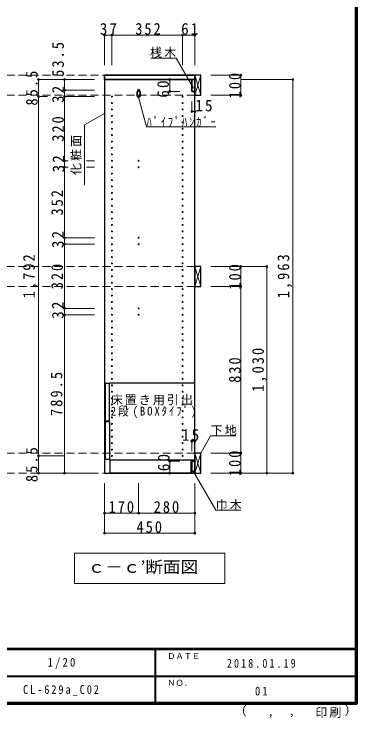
# Model space of a CAD drawing. Units: millimetres, scale not verified. Extents: x -3922 to 3878, y -2932 to 2722.
# Drawn here: x 2166 to 3878, y -2932 to 578 of the extents above; entities that cross this region are included whole.
import ezdxf
from ezdxf.enums import TextEntityAlignment as Align

# ---------------------------------------------------------------- set-up
doc = ezdxf.new("R2010")
doc.units = ezdxf.units.MM
doc.header["$LTSCALE"] = 20
doc.header["$PDMODE"] = 32
doc.header["$PDSIZE"] = 10
doc.linetypes.add('DASHED2', pattern=[3, 2, -1])
for name, color, linetype, lineweight in [('0-2', 2, 'Continuous', 35), ('0-5_側板', 4, 'Continuous', 9), ('0-6_パイプハンガー', 7, 'Continuous', 18), ('0-7_桟木・巾木', 2, 'Continuous', 35), ('0-8', 3, 'Continuous', 25), ('0-A_文字', 7, 'Continuous', 18), ('0-B_寸法', 7, 'Continuous', 9), ('F-1_枠', 6, 'Continuous', 40)]:
    doc.layers.add(name, color=color, linetype=linetype, lineweight=lineweight)
doc.layers.add('F-A_文字', color=7, linetype='Continuous')
doc.styles.add('ＭＳ ゴシック', font='')
doc.styles.get('ＭＳ ゴシック').set_extended_font_data('MS Gothic')

msp = doc.modelspace()

# ---------------------------------------------------------------- linework, layer by layer
at = {"layer": '0-2'}
for p, q in [((2618.33, 272.73), (3068.33, 272.73)), ((3068.33, 272.73), (3068.33, 251.73))]:
    msp.add_line(p, q, dxfattribs=at)
msp.add_lwpolyline([(3068.33, 251.73), (2618.33, 251.73), (2618.33, 272.73)], dxfattribs=at)
at = {"layer": '0-5_側板', "color": 3, "lineweight": 25}
for p, q in [((3068.33, 251.73), (2618.33, 251.73)), ((3068.33, -1711.27), (3068.33, 251.73))]:
    msp.add_line(p, q, dxfattribs=at)
msp.add_lwpolyline([(2618.33, 251.73), (2618.33, -1711.27), (3068.33, -1711.27)], dxfattribs=at)
at = {"layer": '0-5_側板'}
for centre in [(2788.33, 198.23), (2655.33, 166.23), (2788.33, 166.23), (3007.33, 166.23), (2655.33, 134.23), (3007.33, 134.23), (2655.33, 102.23), (2655.33, 70.23), (3007.33, 102.23), (3007.33, 70.23), (2655.33, 38.23), (3007.33, 38.23), (2655.33, 6.23), (3007.33, 6.23), (2655.33, -25.77), (3007.33, -25.77), (2655.33, -57.77), (3007.33, -57.77), (2655.33, -89.77), (3007.33, -89.77), (2655.33, -121.77), (3007.33, -121.77), (2655.33, -153.77), (2788.33, -153.77), (3007.33, -153.77), (2655.33, -185.77), (2788.33, -185.77), (3007.33, -185.77), (2655.33, -217.77), (3007.33, -217.77), (2655.33, -249.77), (2655.33, -281.77), (3007.33, -249.77), (3007.33, -281.77), (2655.33, -313.77), (3007.33, -313.77), (2655.33, -345.77), (3007.33, -345.77), (2655.33, -377.77), (3007.33, -377.77), (2655.33, -409.77), (3007.33, -409.77), (2655.33, -441.77), (3007.33, -441.77), (2655.33, -473.77), (3007.33, -473.77), (2655.33, -505.77), (3007.33, -505.77), (2655.33, -537.77), (2788.33, -537.77), (3007.33, -537.77), (2655.33, -569.77), (2788.33, -569.77), (3007.33, -569.77), (2655.33, -601.77), (2655.33, -633.77), (3007.33, -601.77), (3007.33, -633.77), (2655.33, -665.77), (3007.33, -665.77), (2655.33, -697.77), (3007.33, -697.77), (2655.33, -729.77), (3007.33, -729.77), (2655.33, -761.77), (3007.33, -761.77), (2655.33, -793.77), (3007.33, -793.77), (2655.33, -825.77), (3007.33, -825.77), (2655.33, -857.77), (3007.33, -857.77), (2655.33, -889.77), (2788.33, -889.77), (3007.33, -889.77), (2655.33, -921.77), (2788.33, -921.77), (3007.33, -921.77), (2655.33, -953.77), (3007.33, -953.77), (2655.33, -985.77), (2655.33, -1017.77), (3007.33, -985.77), (3007.33, -1017.77), (2655.33, -1049.77), (3007.33, -1049.77), (2655.33, -1081.77), (3007.33, -1081.77), (2655.33, -1113.77), (3007.33, -1113.77), (2655.33, -1145.77), (3007.33, -1145.77), (2655.33, -1177.77), (3007.33, -1177.77), (2655.33, -1209.77), (3007.33, -1209.77), (2655.33, -1241.77), (3007.33, -1241.77), (2655.33, -1273.77), (3007.33, -1273.77), (2655.33, -1305.77), (3007.33, -1305.77), (2655.33, -1337.77), (2655.33, -1369.77), (3007.33, -1337.77), (3007.33, -1369.77), (2655.33, -1401.77), (3007.33, -1401.77), (2655.33, -1433.77), (3007.33, -1433.77), (2655.33, -1465.77), (3007.33, -1465.77), (2655.33, -1497.77), (3007.33, -1497.77), (2655.33, -1529.77), (3007.33, -1529.77), (2655.33, -1561.77), (3007.33, -1561.77), (2655.33, -1593.77), (3007.33, -1593.77), (2655.33, -1625.77), (3007.33, -1625.77)]:
    msp.add_circle(centre, 2.5, dxfattribs=at)
at = {"layer": '0-6_パイプハンガー', "color": 2, "lineweight": 35}
for p, q in [((2780.83, 186.23), (2780.83, 171.23)), ((2795.83, 186.23), (2795.83, 171.23))]:
    msp.add_line(p, q, dxfattribs=at)
for centre, start, end in [((2788.33, 186.23), 0, 180), ((2788.33, 171.23), 180, 0)]:
    msp.add_arc(centre, 7.5, start, end, dxfattribs=at)
at = {"layer": '0-6_パイプハンガー'}
for centre, radius, start, end in [((2826.94, 184.72), 46.13, 162.96035, 178.115), ((2788.33, 198.23), 5.5, 0, 180), ((2749.73, 184.72), 46.13, 1.885, 17.03965)]:
    msp.add_arc(centre, radius, start, end, dxfattribs=at)
at = {"layer": '0-7_桟木・巾木'}
for p, q in [((3068.33, 251.73), (3053.33, 251.73)), ((3053.33, 191.73), (3053.33, 251.73)), ((3068.33, 251.73), (3068.33, 191.73)), ((3053.33, -1651.27), (3068.33, -1651.27)), ((3068.33, -1651.27), (3068.33, -1711.27))]:
    msp.add_line(p, q, dxfattribs=at)
for points in [[(3068.33, 191.73), (3056.84, 191.73), (3053.33, 191.73)], [(3068.33, -1711.27), (3053.33, -1711.27), (3053.33, -1651.27)]]:
    msp.add_lwpolyline(points, dxfattribs=at)
at = {"layer": '0-8'}
for p, q in [((3068.33, 272.73), (3068.33, 172.73)), ((3098.33, 272.73), (3068.33, 272.73)), ((3098.33, 172.73), (3098.33, 272.73)), ((3068.33, 172.73), (3098.33, 172.73)), ((3068.33, -681.27), (3068.33, -781.27)), ((3098.33, -681.27), (3068.33, -681.27)), ((3098.33, -781.27), (3098.33, -681.27)), ((3068.33, -781.27), (3098.33, -781.27)), ((2643.33, -1452.77), (2643.33, -1262.27)), ((3068.33, -1262.27), (2643.33, -1262.27)), ((3068.33, -1646.27), (3068.33, -1262.27)), ((2643.33, -1264.77), (2623.33, -1264.77)), ((2623.33, -1643.77), (2623.33, -1264.77)), ((2643.33, -1452.77), (2623.33, -1452.77)), ((2643.33, -1455.77), (2623.33, -1455.77)), ((2643.33, -1455.77), (2643.33, -1646.27)), ((3068.33, -1611.27), (3068.33, -1711.27)), ((3098.33, -1611.27), (3068.33, -1611.27)), ((3098.33, -1711.27), (3098.33, -1611.27)), ((2643.33, -1643.77), (2623.33, -1643.77)), ((3068.33, -1646.27), (2643.33, -1646.27)), ((2645.33, -1646.27), (2645.33, -1711.27)), ((3068.33, -1711.27), (3098.33, -1711.27))]:
    msp.add_line(p, q, dxfattribs=at)
at = {"layer": '0-8', "color": 7, "lineweight": 18}
for p, q in [((3068.33, 172.73), (3098.33, 272.73)), ((3068.33, 272.73), (3098.33, 172.73)), ((3068.33, -781.27), (3098.33, -681.27)), ((3068.33, -681.27), (3098.33, -781.27)), ((3068.33, -1711.27), (3098.33, -1611.27)), ((3068.33, -1611.27), (3098.33, -1711.27))]:
    msp.add_line(p, q, dxfattribs=at)
at = {"layer": '0-8'}
msp.add_lwpolyline([(3048.33, -1646.27), (3048.33, -1711.27), (2645.33, -1711.27)], dxfattribs=at)
at = {"layer": '0-A_文字'}
for p, q in [((2828.07, 15.43), (2788.33, 163.73)), ((2618.33, 82.66), (2518.33, 24.93)), ((2518.33, -275.07), (2518.33, 24.93)), ((2828.07, 15.43), (3173.07, 15.43)), ((3058.94, -1699.1), (3173.11, -1896.86)), ((3173.11, -1896.86), (3299.14, -1896.86)), ((3218.33, -2111.27), (3218.33, -2261.27)), ((2468.33, -2261.27), (3218.33, -2261.27))]:
    msp.add_line(p, q, dxfattribs=at)
for points in [[(3061.66, 208.2), (2974.99, 358.32), (2848.96, 358.32)], [(3098.33, -1611.27), (3147.75, -1525.68), (3273.78, -1525.68)], [(3218.33, -2111.27), (2468.33, -2111.27), (2468.33, -2261.27)]]:
    msp.add_lwpolyline(points, dxfattribs=at)
at = {"layer": '0-B_寸法', "color": 4}
for p, q in [((2618.33, 472.73), (2618.33, 322.73)), ((2618.33, 472.73), (3068.33, 472.73)), ((2655.33, 472.73), (2655.33, 322.73)), ((3007.33, 472.73), (3007.33, 322.73)), ((3068.33, 472.73), (3068.33, 322.73)), ((2288.33, 251.73), (2288.33, -1711.27)), ((2288.33, 251.73), (2418.33, 251.73)), ((2418.33, 251.73), (2418.33, 198.23)), ((2568.33, 251.73), (2418.33, 251.73)), ((2943.33, 251.73), (2943.33, 191.73)), ((2943.33, 251.73), (2993.33, 251.73)), ((3298.33, 272.73), (3148.33, 272.73)), ((3298.33, 272.73), (3298.33, 172.73)), ((3558.33, 251.73), (3298.33, 251.73)), ((3558.33, 251.73), (3558.33, -1711.27)), ((2418.33, 198.23), (2418.33, 166.23)), ((2568.33, 198.23), (2418.33, 198.23)), ((2943.33, 191.73), (2993.33, 191.73)), ((2288.33, 166.23), (2333.35, 166.23)), ((2418.33, 166.23), (2418.33, -153.77)), ((2568.33, 166.23), (2418.33, 166.23)), ((3053.33, 91.73), (3053.33, 141.73)), ((3068.33, 91.73), (3068.33, 141.73)), ((3298.33, 172.73), (3148.33, 172.73)), ((3053.33, 91.73), (3068.33, 91.73)), ((2418.33, -153.77), (2418.33, -185.77)), ((2436.83, -153.77), (2418.33, -153.77)), ((2568.33, -153.77), (2528.58, -153.77)), ((2418.33, -185.77), (2418.33, -537.77)), ((2436.83, -185.77), (2418.33, -185.77)), ((2568.33, -185.77), (2528.58, -185.77)), ((2418.33, -537.77), (2418.33, -569.77)), ((2568.33, -537.77), (2418.33, -537.77)), ((2418.33, -569.77), (2418.33, -889.77)), ((2568.33, -569.77), (2418.33, -569.77)), ((3428.33, -681.27), (3148.33, -681.27)), ((3298.33, -781.27), (3298.33, -681.27)), ((3428.33, -1711.27), (3428.33, -681.27)), ((3298.33, -781.27), (3148.33, -781.27)), ((3298.33, -1611.27), (3298.33, -781.27)), ((2418.33, -889.77), (2418.33, -921.77)), ((2568.33, -889.77), (2418.33, -889.77)), ((2568.33, -921.77), (2418.33, -921.77)), ((2418.33, -1711.27), (2418.33, -921.77)), ((3053.33, -1551.27), (3068.33, -1551.27)), ((3053.33, -1551.27), (3053.33, -1601.27)), ((3068.33, -1551.27), (3068.33, -1601.27)), ((3298.33, -1611.27), (3148.33, -1611.27)), ((3298.33, -1711.27), (3298.33, -1611.27)), ((2288.33, -1625.77), (2418.33, -1625.77)), ((2943.33, -1651.27), (2943.33, -1711.27)), ((2943.33, -1651.27), (2993.33, -1651.27)), ((2288.33, -1711.27), (2418.33, -1711.27)), ((2418.33, -1711.27), (2568.33, -1711.27)), ((2943.33, -1711.27), (2993.33, -1711.27)), ((3558.33, -1711.27), (3148.33, -1711.27)), ((2618.33, -2011.27), (2618.33, -1761.27)), ((2788.33, -1911.27), (2788.33, -1761.27)), ((3068.33, -2011.27), (3068.33, -1761.27)), ((2618.33, -1911.27), (3068.33, -1911.27)), ((2618.33, -2011.27), (3068.33, -2011.27))]:
    msp.add_line(p, q, dxfattribs=at)
at = {"layer": '0-B_寸法', "color": 4, "linetype": 'DASHED2'}
for p, q in [((3068.33, 272.73), (-2930.67, 272.73)), ((3068.33, 172.73), (-2930.67, 172.73)), ((3068.33, -681.27), (-2930.67, -681.27)), ((3068.33, -781.27), (-2930.67, -781.27)), ((3068.33, -1611.27), (-2930.67, -1611.27)), ((3068.33, -1711.27), (-2930.67, -1711.27))]:
    msp.add_line(p, q, dxfattribs=at)
at = {"layer": '0-B_寸法'}
for p in [(2618.33, 472.73), (2655.33, 472.73), (3007.33, 472.73), (3068.33, 472.73), (2288.33, 251.73), (2418.33, 251.73), (2943.33, 251.73), (3298.33, 272.73), (3558.33, 251.73), (2418.33, 198.23), (2943.33, 191.73), (3298.33, 172.73), (2288.33, 166.23), (2418.33, 166.23), (3053.33, 91.73), (3068.33, 91.73), (2418.33, -153.77), (2418.33, -185.77), (2418.33, -537.77), (2418.33, -569.77), (3298.33, -681.27), (3428.33, -681.27), (3298.33, -781.27), (2418.33, -889.77), (2418.33, -921.77), (3053.33, -1551.27), (3068.33, -1551.27), (3298.33, -1611.27), (2288.33, -1625.77), (2943.33, -1651.27), (2288.33, -1711.27), (2418.33, -1711.27), (2943.33, -1711.27), (3298.33, -1711.27), (3428.33, -1711.27), (3558.33, -1711.27), (2618.33, -1911.27), (2788.33, -1911.27), (3068.33, -1911.27), (2618.33, -2011.27), (3068.33, -2011.27)]:
    msp.add_point(p, dxfattribs=at)
at = {"layer": 'F-1_枠'}
for p, q in [((3871.3, 2722.29), (3871.3, -2864.37)), ((3874.63, 2722.29), (3874.63, -2864.37)), ((3877.97, 2722.29), (3877.97, -2864.37)), ((3877.97, -2587.71), (-3922.03, -2587.71)), ((3877.97, -2591.04), (-3922.03, -2591.04)), ((2871.3, -2591.04), (2871.3, -2857.71)), ((-22.03, -2724.37), (3871.3, -2724.38)), ((3877.97, -2857.71), (-3922.03, -2857.71)), ((3877.97, -2861.04), (-3922.03, -2861.04)), ((3877.97, -2864.37), (-3922.03, -2864.37))]:
    msp.add_line(p, q, dxfattribs=at)

# ---------------------------------------------------------------- texts
at = {"layer": '0-A_文字', "style": 'ＭＳ ゴシック', "width": 1.1}
msp.add_text('ｃ－ｃ’断面図', height=58.65, dxfattribs=at).set_placement((2533.33, -2226.27), align=Align.BOTTOM_LEFT)
at = {"layer": '0-A_文字', "char_height": 43.99, "attachment_point": 7, "style": 'ＭＳ ゴシック'}
for s, insert in [('\\T1.17;桟木', (2844.99, 358.32)), ('\\T1.39;\\W0.85;ﾊﾟｲﾌﾟﾊﾝｶﾞｰ', (2828.07, 15.43)), ('\\T1.17;床置き用引出', (2648.7, -1373.76)), ('\\T1.35;\\W0.9;2段(BOXﾀｲﾌﾟ)', (2648.7, -1436.04)), ('\\T1.17;下地', (3147.75, -1525.68)), ('\\T1.17;巾木', (3173.11, -1896.86))]:
    msp.add_mtext(s, dxfattribs=dict(at, insert=insert))
at = {"layer": '0-A_文字', "insert": (2503.33, -225.07), "char_height": 43.99, "attachment_point": 7, "rotation": 90, "style": 'ＭＳ ゴシック'}
msp.add_mtext('\\T1.17;化粧面', dxfattribs=at)
at = {"layer": '0-B_寸法', "char_height": 58.65, "attachment_point": 7, "style": 'ＭＳ ゴシック'}
for s, insert in [('\\T1.27;\\W0.95;37', (2594.33, 473.94)), ('\\T1.27;\\W0.9;352', (2771.33, 473.94)), ('\\T1.27;\\W0.95;61', (3000.33, 473.94)), ('\\T1.27;\\W0.95;15', (3071.23, 91.73)), ('\\T1.27;\\W0.95;15', (3004.49, -1551.27)), ('\\T1.27;\\W0.9;170', (2638.33, -1910.06)), ('\\T1.27;\\W0.9;280', (2863.33, -1910.06)), ('\\T1.27;\\W0.9;450', (2777.79, -2010.06))]:
    msp.add_mtext(s, dxfattribs=dict(at, insert=insert))
at = {"layer": '0-B_寸法', "char_height": 58.65, "attachment_point": 7, "rotation": 90, "style": 'ＭＳ ゴシック'}
for s, insert in [('\\T1.28;\\W0.9;53.5', (2415.72, 264.81)), ('\\T1.28;\\W0.9;85.5', (2285.01, 121.48)), ('\\T1.27;\\W0.9;100', (3298.33, 157.73)), ('\\T1.27;\\W0.95;32', (2415.72, 134.1)), ('\\T1.27;\\W0.95;60', (2940.13, 160.86)), ('\\T1.27;\\W0.9;320', (2415.72, -58.77)), ('\\T1.27;\\W0.95;32', (2418.33, -212.27)), ('\\T1.27;\\W0.9;352', (2411.42, -426.77)), ('\\T1.27;\\W0.95;32', (2414.82, -589.89)), ('\\T1.28;\\W0.9;1,792', (2285.01, -839.77)), ('\\T1.28;\\W0.9;1,963', (3555.01, -839.77)), ('\\T1.27;\\W0.9;320', (2411.42, -794.77)), ('\\T1.27;\\W0.9;100', (3298.33, -796.27)), ('\\T1.27;\\W0.95;32', (2414.82, -941.89)), ('\\T1.28;\\W0.9;1,030', (3428.33, -1306.27)), ('\\T1.27;\\W0.9;830', (3298.33, -1261.27)), ('\\T1.28;\\W0.9;789.5', (2408.33, -1426.52)), ('\\T1.28;\\W0.9;85.5', (2285.01, -1756.02)), ('\\T1.27;\\W0.9;100', (3298.33, -1726.27)), ('\\T1.27;\\W0.95;60', (2943.33, -1702.05))]:
    msp.add_mtext(s, dxfattribs=dict(at, insert=insert))
at = {"layer": 'F-A_文字', "style": 'ＭＳ ゴシック'}
for s, height, p in [('ＤＡＴＥ', 29.33, (2931.3, -2647.71)), ('ＮＯ．', 29.33, (2931.3, -2781.04)), ('（', 43.99, (3267.32, -2933.25)), ('）', 43.99, (3816.9, -2930.46)), (',', 43.99, (3432.15, -2933.25)), (',', 43.99, (3538.1, -2931.39))]:
    msp.add_text(s, height=height, dxfattribs=at).set_placement(p, align=Align.BOTTOM_LEFT)
at = {"layer": 'F-A_文字', "char_height": 43.99, "attachment_point": 7, "style": 'ＭＳ ゴシック'}
for s, insert in [('\\T1.38;\\W0.9;1/20', (2333.8, -2687.71)), ('\\T1.39;\\W0.85;2018.01.19', (3228.8, -2682.71)), ('\\T1.39;\\W0.85;CL-629a_C02', (2211.3, -2821.04)), ('\\T1.36;\\W0.9;01', (3368.8, -2821.04)), ('\\T1.17;印刷', (3670.07, -2932.32))]:
    msp.add_mtext(s, dxfattribs=dict(at, insert=insert))

doc.saveas('drawing.dxf')
